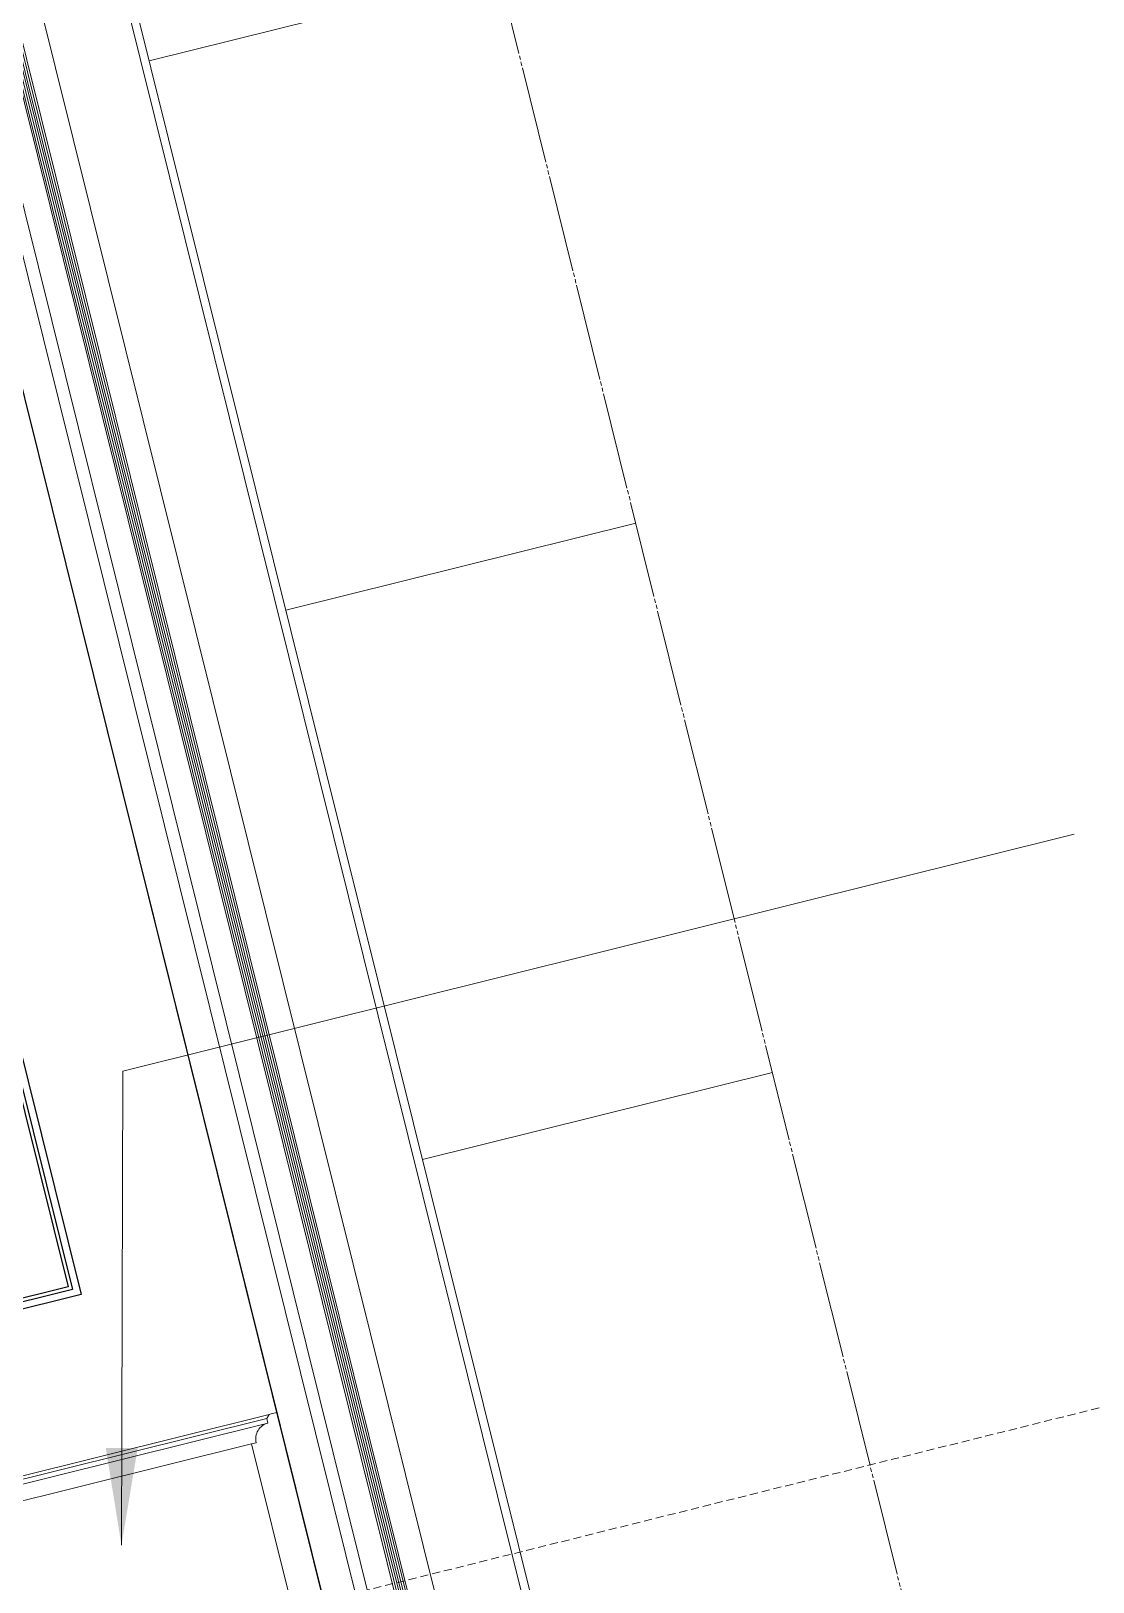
# Model space of a CAD drawing. Header units: inches. Extents: x 122939 to 389145, y 29603 to 574065.
# Drawn here: x 355113 to 355769, y 509610 to 510568 of the extents above; entities that cross this region are included whole.
import ezdxf

# ---------------------------------------------------------------- set-up
doc = ezdxf.new("R2010")
doc.units = ezdxf.units.IN
doc.header["$MEASUREMENT"] = 0
for name, pattern in [('DASHED', [0.75, 0.5, -0.25]), ('HIDDEN', [0.375, 0.25, -0.125]), ('PHANTOM-Z', [69.2, 60, -1.4, 2.5, -1.4, 2.5, -1.4])]:
    doc.linetypes.add(name, pattern=pattern)
for name, color, linetype, lineweight in [('a-cut', 30, 'PHANTOM-Z', 18), ('A-GLAZ', 134, 'Continuous', 18), ('A-RNDR-ALUM', 1, 'Continuous', 9), ('A-RNDR-PT36', 253, 'Continuous', 20), ('A-WALL-TILE', 8, 'Continuous', 9), ('ID-NOTES', 3, 'Continuous', 0), ('Marble', 6, 'Continuous', 0)]:
    doc.layers.add(name, color=color, linetype=linetype, lineweight=lineweight)
doc.layers.add('A-Hidden', color=8, linetype='HIDDEN')
doc.layers.add('gypsum', color=31, linetype='Continuous')
doc.styles.add('ZZ-Dim All', font='romans.shx', dxfattribs={"width": 0.8})
doc.dimstyles.new('DIM 0200', dxfattribs={"dimscale": 200, "dimtxt": 1, "dimasz": 0.8, "dimexe": 0.5, "dimexo": 1, "dimgap": 0.4, "dimtad": 1, "dimdec": 0, "dimrnd": 10, "dimdsep": 46, "dimtxsty": 'ZZ-Dim All', "dimblk1": 'ARCHTICK', "dimblk2": 'ARCHTICK', "dimsah": 1, "dimcen": 1, "dimdle": 0.5, "dimclrd": 256, "dimclre": 256, "dimclrt": 256, "dimadec": 0, "dimazin": 2, "dimtfac": 1, "dimtdec": 0, "dimtix": 1, "dimtmove": 2, "dimatfit": 2, "dimfxl": 1, "dimfxlon": 1, "dimtolj": 1, "dimtzin": 0, "dimlwd": -1, "dimlwe": -1, "dimarcsym": 0})

# ---------------------------------------------------------------- blocks, each defined once
blk = doc.blocks.new('_ARCHTICK')
at = {"color": 0, "linetype": 'ByBlock', "const_width": 0.15}
blk.add_lwpolyline([(-0.5, -0.5), (0.5, 0.5)], dxfattribs=at)

msp = doc.modelspace()

# ---------------------------------------------------------------- linework, layer by layer
at = {"layer": 'a-cut'}
msp.add_line((354581.3, 513903.216, 0), (355758.549, 509171.474, 0), dxfattribs=at)
at = {"layer": 'A-GLAZ'}
for p, q in [((354675.08, 512265.872, 0), (355346.258, 509568.194, 0.003)), ((354676.375, 512266.195, 0), (355347.553, 509568.516, 0.003)), ((354677.67, 512266.517, 0), (355348.848, 509568.839, 0.003)), ((354678.965, 512266.839, 0), (355350.143, 509569.161, 0.003)), ((354680.261, 512267.161, 0), (355351.438, 509569.483, 0.003)), ((354681.556, 512267.484, 0), (355352.734, 509569.805, 0.003)), ((354682.851, 512267.806, 0), (355354.029, 509570.128, 0.003))]:
    msp.add_line(p, q, dxfattribs=at)
at = {"layer": 'A-Hidden', "linetype": 'DASHED', "lineweight": 0, "ltscale": 10}
msp.add_line((349611.102, 508184.027, 0), (357525.084, 510153.012, 0), dxfattribs=at)
at = {"layer": 'A-RNDR-ALUM'}
for p, q in [((355422.331, 509578.327, 0), (354746.303, 512295.501, 0)), ((355325.316, 509554.166, 0.003), (354649.287, 512271.341, 0))]:
    msp.add_line(p, q, dxfattribs=at)
at = {"layer": 'A-RNDR-PT36'}
for p, q in [((354452.597, 513496.795, -0.002), (355439.276, 509531.018, -0.002)), ((354331.312, 513466.619, 0), (355317.948, 509500.832, 0)), ((355366.868, 509585.151, 0.003), (354700.509, 512263.462, 0)), ((354661.653, 512253.795, 0), (355328.012, 509575.483, 0.003))]:
    msp.add_line(p, q, dxfattribs=at)
at = {"layer": 'A-WALL-TILE'}
for p, q in [((355402.189, 510603.801, 0), (355185.766, 510549.955, 0)), ((355486.692, 510264.155, 0), (355270.269, 510210.31, 0)), ((355571.195, 509924.51, 0), (355354.773, 509870.664, 0))]:
    msp.add_line(p, q, dxfattribs=at)
at = {"layer": 'gypsum', "color": 8}
msp.add_line((355301.073, 509568.768, 0), (354424.653, 513091.379, 0), dxfattribs=at)
at = {"layer": 'gypsum', "elevation": 0}
for points in [[(354293.066, 510275.105), (354979.781, 510445.958), (355143.672, 509787.228), (354456.957, 509616.374)], [(354298.322, 510271.943), (354976.619, 510440.702), (355138.416, 509790.389), (354460.119, 509621.63)], [(354301.139, 510270.249), (354974.925, 510437.886), (355135.599, 509792.084), (354461.813, 509624.447)]]:
    msp.add_lwpolyline(points, close=True, dxfattribs=at)
at = {"layer": 'Marble', "elevation": -0.006}
for points in [[(355260.005, 509713.123), (354367.295, 509491.018)], [(355258.547, 509710.699), (354360.985, 509487.387)], [(355259.248, 509707.782), (354361.71, 509484.476)], [(355249.07, 509694.945), (354351.508, 509471.633)]]:
    msp.add_lwpolyline(points, dxfattribs=at)
at = {"layer": 'Marble', "elevation": 0}
msp.add_lwpolyline([(355261.946, 509713.606), (355264.857, 509714.33), (355265.581, 509711.419), (355293.83, 509597.88), (355274.421, 509593.051), (355249.07, 509694.945), (355251.982, 509695.669, -0.4148161), (355259.271, 509707.788), (355258.547, 509710.699), (355260.005, 509713.123), (355261.946, 509713.606)], format="xyb", dxfattribs=at)

# ---------------------------------------------------------------- leaders
at = {"layer": 'ID-NOTES'}
msp.add_leader([(355168.639, 509632.286, 0), (355169.494, 509925.406, 0), (355757.872, 510071.793, 0)], dimstyle='DIM 0200', override={"dimasz": 0.3, "dimtad": 0, "dimclrd": 8}, dxfattribs=at)

doc.saveas('drawing.dxf')
